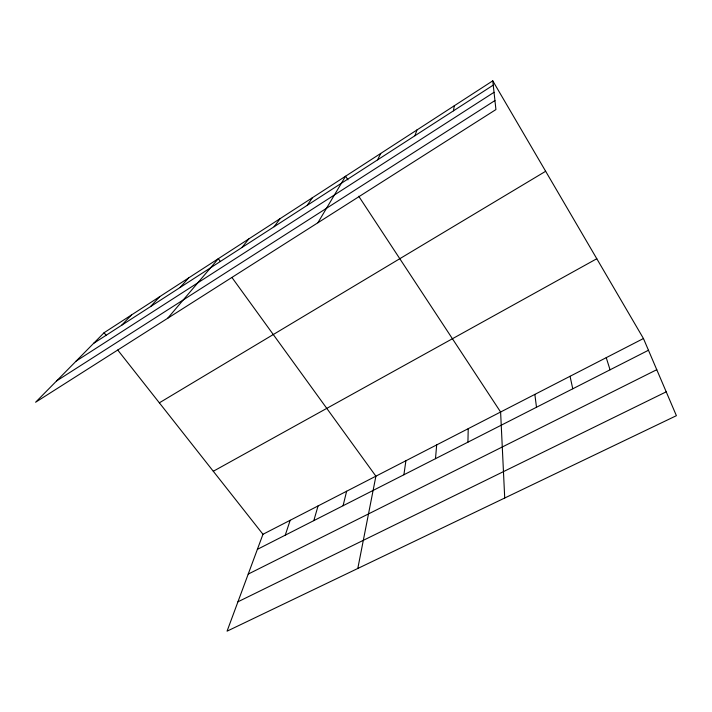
<?xml version="1.0" encoding="UTF-8"?>
<svg xmlns="http://www.w3.org/2000/svg" width="712" height="712" viewBox="0 0 712 712"><rect width="100%" height="100%" fill="white"/><g stroke="black" fill="none" stroke-linecap="round" stroke-linejoin="round"><path stroke-width="1.07" d="M467.926 442.17L468.22 428.677M435.495 458.679L436.67 444.911M403.9 474.771L405.902 460.744M453.473 110.823L454.274 105.776M357.798 568.47L375.9 476.177L231.934 277.475M343.077 505.734L346.628 491.236M313.805 520.641L318.068 505.929M285.245 535.175L290.185 520.276M414.945 135.725L416.938 129.967M643.452 338.52L262.968 534.285L227.057 631.17L676.4 415.683L643.452 338.52L492.766 80.83L104.086 332.718L35.6 402.244L495.935 109.559L492.766 80.83M377.6 159.853L380.724 153.445M317.89 222.758L345.569 176.22L347.963 179.86M307.264 205.305L312.417 197.705M274.12 226.727L280.181 218.593M241.911 247.536L248.835 238.912M167.667 318.273L218.326 258.687L220.266 261.366M180.127 287.461L188.627 277.929M150.49 306.614L159.702 296.673M121.636 325.259L131.533 314.927M93.548 343.415L493.238 85.129M76.175 361.055L494.03 92.302M56.559 380.965L494.938 100.561M159.346 402.832L545.65 171.28M213.297 471.264L596.789 258.732M257.379 549.361L648.463 350.251M248.212 574.086L656.767 369.697M237.942 601.8L666.218 391.831M104.086 332.718L106.133 335.316M117.747 350.046L262.968 534.285M358.732 196.245L500.607 412.017L504.719 498.008M606.241 357.673L610.059 369.804M570.054 376.283L572.76 388.797M534.854 394.395L536.492 407.255"/></g></svg>
